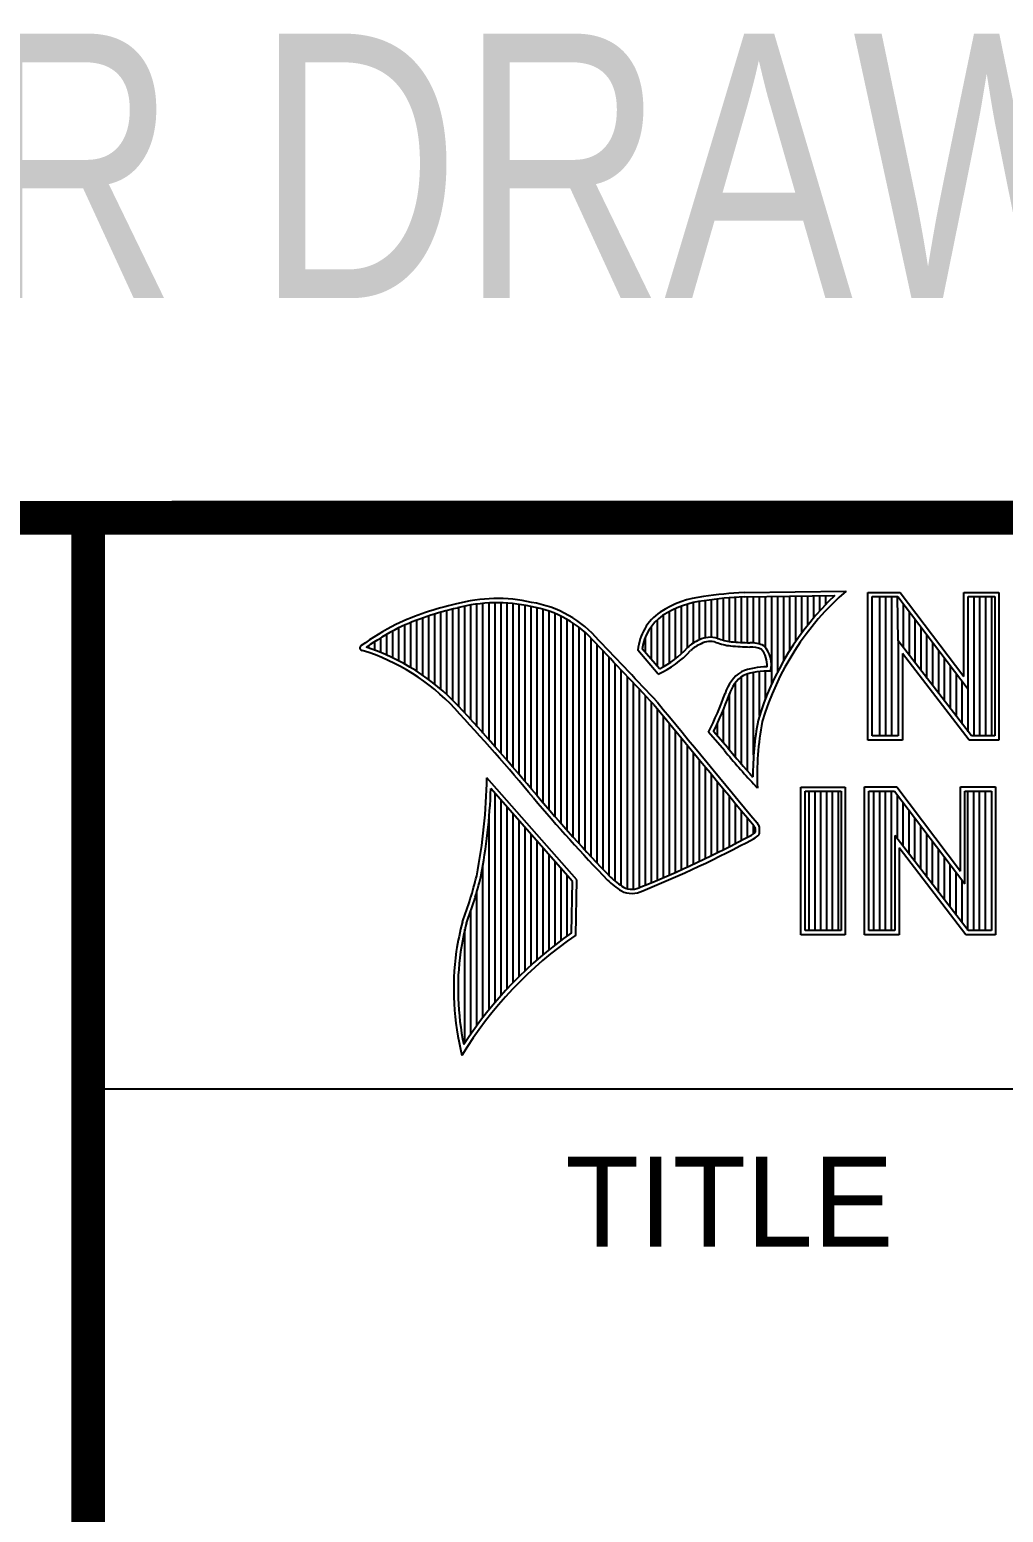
# Model space of a CAD drawing. Header units: inches. Extents: x 0.2 to 16.8, y 0.1 to 10.8.
# Drawn here: x 13.031 to 13.606, y 1.383 to 2.259 of the extents above; entities that cross this region are included whole.
import ezdxf
from ezdxf.enums import TextEntityAlignment as Align

# ---------------------------------------------------------------- set-up
doc = ezdxf.new("R2010")
doc.units = ezdxf.units.IN
doc.header["$LTSCALE"] = 0.935
doc.header["$MEASUREMENT"] = 0
doc.layers.get('0').update_dxf_attribs({"linetype": 'CONTINUOUS'})
doc.styles.get("Standard").update_dxf_attribs({"font": 'txt', "width": 0.8})

msp = doc.modelspace()

# ---------------------------------------------------------------- linework, layer by layer
at = {"color": 2, "linetype": 'CONTINUOUS'}
for p, q in [((13.06524, 1.96953), (16.74504, 1.96953)), ((13.06524, 1.96953), (13.06524, 0.26053)), ((13.45293, 1.92614), (13.51325, 1.92706)), ((13.29154, 1.85098), (13.29154, 1.91881)), ((13.2951, 1.84706), (13.2951, 1.91935)), ((13.29865, 1.84311), (13.29865, 1.91976)), ((13.30221, 1.83913), (13.30221, 1.92002)), ((13.30576, 1.83512), (13.30576, 1.92013)), ((13.30932, 1.83108), (13.30932, 1.92011)), ((13.31287, 1.82701), (13.31287, 1.91995)), ((13.31643, 1.8229), (13.31643, 1.91964)), ((13.31998, 1.81877), (13.31998, 1.91919)), ((13.32353, 1.8146), (13.32353, 1.9186)), ((13.4195, 1.89369), (13.4195, 1.91934)), ((13.42306, 1.89637), (13.42306, 1.92027)), ((13.42661, 1.89822), (13.42661, 1.92095)), ((13.43017, 1.89946), (13.43017, 1.92144)), ((13.43372, 1.89972), (13.43372, 1.92195)), ((13.43727, 1.89906), (13.43727, 1.9224)), ((13.44083, 1.89795), (13.44083, 1.92278)), ((13.44438, 1.89725), (13.44438, 1.9231)), ((13.44794, 1.89688), (13.44794, 1.92337)), ((13.45149, 1.89664), (13.45149, 1.92357)), ((13.453, 1.92364), (13.50667, 1.92446)), ((13.45505, 1.8965), (13.45505, 1.92367)), ((13.4586, 1.89642), (13.4586, 1.92372)), ((13.46216, 1.89573), (13.46216, 1.92378)), ((13.46571, 1.8935), (13.46571, 1.92383)), ((13.46926, 1.87203), (13.46926, 1.92389)), ((13.47282, 1.87938), (13.47282, 1.92394)), ((13.47637, 1.88593), (13.47637, 1.92399)), ((13.47993, 1.89186), (13.47993, 1.92405)), ((13.48348, 1.89728), (13.48348, 1.9241)), ((13.48704, 1.90228), (13.48704, 1.92416)), ((13.49059, 1.90692), (13.49059, 1.92421)), ((13.49415, 1.91125), (13.49415, 1.92427)), ((13.4977, 1.9153), (13.4977, 1.92432)), ((13.50125, 1.9191), (13.50125, 1.92437)), ((13.52607, 1.92627), (13.54513, 1.92627)), ((13.52607, 1.83895), (13.52607, 1.92627)), ((13.5286, 1.92374), (13.54388, 1.92374)), ((13.5286, 1.84148), (13.5286, 1.92374)), ((13.53324, 1.84148), (13.53324, 1.92374)), ((13.53672, 1.84148), (13.53672, 1.92374)), ((13.5402, 1.84148), (13.5402, 1.92374)), ((13.54409, 1.89763), (13.54367, 1.92374)), ((13.54388, 1.92374), (13.58542, 1.86899)), ((13.54513, 1.92627), (13.58289, 1.87651)), ((13.54715, 1.89365), (13.54715, 1.91943)), ((13.58289, 1.92627), (13.60361, 1.92627)), ((13.58289, 1.87651), (13.58289, 1.92627)), ((13.58542, 1.92374), (13.60109, 1.92374)), ((13.58542, 1.86899), (13.58542, 1.92374)), ((13.58885, 1.84148), (13.58885, 1.92374)), ((13.59233, 1.84148), (13.59233, 1.92374)), ((13.5958, 1.84148), (13.5958, 1.92374)), ((13.59928, 1.84148), (13.59928, 1.92374)), ((13.60109, 1.92374), (13.60109, 1.84148)), ((13.60361, 1.92627), (13.60361, 1.83895)), ((13.25955, 1.87962), (13.25955, 1.90983)), ((13.26311, 1.87724), (13.26311, 1.91114)), ((13.26666, 1.87469), (13.26666, 1.91236)), ((13.27022, 1.87195), (13.27022, 1.9135)), ((13.27377, 1.86901), (13.27377, 1.91455)), ((13.27733, 1.86584), (13.27733, 1.91553)), ((13.28088, 1.86243), (13.28088, 1.91642)), ((13.28444, 1.85873), (13.28444, 1.91727)), ((13.28799, 1.85487), (13.28799, 1.91812)), ((13.32709, 1.8104), (13.32709, 1.91788)), ((13.33064, 1.80617), (13.33064, 1.91718)), ((13.3342, 1.80197), (13.3342, 1.91628)), ((13.33775, 1.79782), (13.33775, 1.91515)), ((13.34131, 1.79371), (13.34131, 1.91378)), ((13.34486, 1.78966), (13.34486, 1.91216)), ((13.34841, 1.78565), (13.34841, 1.91026)), ((13.40173, 1.8824), (13.40173, 1.91011)), ((13.40529, 1.88228), (13.40529, 1.91288)), ((13.40884, 1.88443), (13.40884, 1.91496)), ((13.41239, 1.88698), (13.41239, 1.91671)), ((13.41595, 1.89003), (13.41595, 1.91816)), ((13.55062, 1.88913), (13.55062, 1.91485)), ((13.5541, 1.88461), (13.5541, 1.91027)), ((13.24178, 1.88921), (13.24178, 1.90148)), ((13.24534, 1.88757), (13.24534, 1.90349)), ((13.24889, 1.8858), (13.24889, 1.90537)), ((13.25245, 1.88389), (13.25245, 1.90695)), ((13.256, 1.88183), (13.256, 1.90844)), ((13.35197, 1.78168), (13.35197, 1.90806)), ((13.35552, 1.77776), (13.35552, 1.90551)), ((13.35908, 1.77389), (13.35908, 1.90255)), ((13.39818, 1.88658), (13.39818, 1.90616)), ((13.55757, 1.8801), (13.55757, 1.90569)), ((13.56105, 1.87558), (13.56105, 1.90111)), ((13.23112, 1.89338), (13.23112, 1.89487)), ((13.23467, 1.89211), (13.23467, 1.89717)), ((13.23823, 1.89072), (13.23823, 1.89937)), ((13.36263, 1.77005), (13.36263, 1.89912)), ((13.36619, 1.76626), (13.36619, 1.89522)), ((13.40222, 1.87796), (13.39013, 1.89218)), ((13.40289, 1.88104), (13.39274, 1.89296)), ((13.39462, 1.89075), (13.39462, 1.89989)), ((13.58728, 1.84148), (13.54409, 1.89763)), ((13.54409, 1.89763), (13.54409, 1.84148)), ((13.56452, 1.87106), (13.56452, 1.89653)), ((13.36974, 1.76251), (13.36974, 1.89151)), ((13.3733, 1.75881), (13.3733, 1.88779)), ((13.37685, 1.75559), (13.37685, 1.88406)), ((13.58603, 1.83895), (13.54661, 1.89019)), ((13.54661, 1.89019), (13.54661, 1.83895)), ((13.568, 1.86654), (13.568, 1.89195)), ((13.57147, 1.86202), (13.57147, 1.88737)), ((13.3804, 1.75292), (13.3804, 1.88032)), ((13.38396, 1.75121), (13.38396, 1.87658)), ((13.45149, 1.82467), (13.45149, 1.8764)), ((13.45505, 1.82065), (13.45505, 1.87803)), ((13.4586, 1.83026), (13.4586, 1.87896)), ((13.46216, 1.85354), (13.46216, 1.87953)), ((13.46571, 1.8636), (13.46571, 1.87975)), ((13.57495, 1.85751), (13.57495, 1.88279)), ((13.57843, 1.85299), (13.57843, 1.8782)), ((13.38751, 1.75092), (13.38751, 1.87282)), ((13.39107, 1.7518), (13.39107, 1.86907)), ((13.44438, 1.83308), (13.44438, 1.86652)), ((13.44794, 1.82881), (13.44794, 1.87298)), ((13.5819, 1.84847), (13.5819, 1.87362)), ((13.58538, 1.84395), (13.58542, 1.86899)), ((13.39462, 1.75332), (13.39462, 1.8653)), ((13.39818, 1.75478), (13.39818, 1.86153)), ((13.40173, 1.75627), (13.40173, 1.85744)), ((13.44083, 1.83724), (13.44083, 1.85725)), ((13.40529, 1.75779), (13.40529, 1.85313)), ((13.40884, 1.75933), (13.40884, 1.84883)), ((13.43727, 1.84132), (13.43727, 1.84907)), ((13.41239, 1.76089), (13.41239, 1.84452)), ((13.41595, 1.76248), (13.41595, 1.84021)), ((13.44136, 1.83283), (13.43192, 1.84365)), ((13.44327, 1.83444), (13.4349, 1.84404)), ((13.54409, 1.84148), (13.5286, 1.84148)), ((13.60109, 1.84148), (13.58728, 1.84148)), ((13.4195, 1.76409), (13.4195, 1.83591)), ((13.42306, 1.76573), (13.42306, 1.83161)), ((13.54661, 1.83895), (13.52607, 1.83895)), ((13.60361, 1.83895), (13.58603, 1.83895)), ((13.42661, 1.76739), (13.42661, 1.8273)), ((13.43017, 1.76908), (13.43017, 1.823)), ((13.35405, 1.75643), (13.30096, 1.81676)), ((13.43372, 1.7708), (13.43372, 1.8187)), ((13.43727, 1.77254), (13.43727, 1.8144)), ((13.35153, 1.7555), (13.30329, 1.81033)), ((13.30576, 1.68403), (13.30576, 1.80752)), ((13.44083, 1.77431), (13.44083, 1.8101)), ((13.44438, 1.77611), (13.44438, 1.8058)), ((13.46086, 1.81059), (13.45857, 1.8131)), ((13.48648, 1.81126), (13.51278, 1.81126)), ((13.48648, 1.72404), (13.48648, 1.81126)), ((13.48901, 1.80873), (13.51025, 1.80873)), ((13.48901, 1.72656), (13.48901, 1.80873)), ((13.49139, 1.72656), (13.49139, 1.80873)), ((13.49487, 1.72656), (13.49487, 1.80873)), ((13.49835, 1.72656), (13.49835, 1.80873)), ((13.50182, 1.72656), (13.50182, 1.80873)), ((13.5053, 1.72656), (13.5053, 1.80873)), ((13.50877, 1.72656), (13.50877, 1.80873)), ((13.51025, 1.80873), (13.51025, 1.72656)), ((13.51278, 1.81126), (13.51278, 1.72404)), ((13.52409, 1.81135), (13.54315, 1.81135)), ((13.52409, 1.72404), (13.52409, 1.81135)), ((13.52662, 1.80882), (13.5419, 1.80882)), ((13.52662, 1.72656), (13.52662, 1.80882)), ((13.52962, 1.72656), (13.52962, 1.80882)), ((13.5331, 1.72656), (13.5331, 1.80882)), ((13.53658, 1.72656), (13.53658, 1.80882)), ((13.54005, 1.72656), (13.54005, 1.80882)), ((13.5419, 1.80882), (13.58343, 1.75408)), ((13.54315, 1.81135), (13.58091, 1.76159)), ((13.54353, 1.78086), (13.54353, 1.80667)), ((13.58091, 1.81135), (13.60163, 1.81135)), ((13.58091, 1.76159), (13.58091, 1.81135)), ((13.58343, 1.80882), (13.59911, 1.80882)), ((13.58343, 1.75408), (13.58343, 1.80882)), ((13.58523, 1.72656), (13.58523, 1.80882)), ((13.58871, 1.72656), (13.58871, 1.80882)), ((13.59218, 1.72656), (13.59218, 1.80882)), ((13.59566, 1.72656), (13.59566, 1.80882)), ((13.59911, 1.80882), (13.59911, 1.72656)), ((13.60163, 1.81135), (13.60163, 1.72404)), ((13.30932, 1.68812), (13.30932, 1.80348)), ((13.31287, 1.69203), (13.31287, 1.79944)), ((13.44794, 1.77793), (13.44794, 1.8015)), ((13.45149, 1.77978), (13.45149, 1.7972)), ((13.547, 1.77634), (13.547, 1.80209)), ((13.55048, 1.77182), (13.55048, 1.79751)), ((13.30221, 1.67974), (13.30221, 1.79289)), ((13.31643, 1.69577), (13.31643, 1.7954)), ((13.31998, 1.69935), (13.31998, 1.79136)), ((13.32353, 1.70279), (13.32353, 1.78732)), ((13.45505, 1.78166), (13.45505, 1.7929)), ((13.4586, 1.78369), (13.4586, 1.7886)), ((13.55395, 1.76731), (13.55395, 1.79293)), ((13.55743, 1.76279), (13.55743, 1.78835)), ((13.32709, 1.70609), (13.32709, 1.78328)), ((13.33064, 1.70926), (13.33064, 1.77924)), ((13.5853, 1.72656), (13.5421, 1.78271)), ((13.5421, 1.78271), (13.5421, 1.72656)), ((13.5609, 1.75827), (13.5609, 1.78377)), ((13.56438, 1.75375), (13.56438, 1.77919)), ((13.3342, 1.7123), (13.3342, 1.77521)), ((13.33775, 1.71523), (13.33775, 1.77117)), ((13.58405, 1.72404), (13.54463, 1.77528)), ((13.54463, 1.77528), (13.54463, 1.72404)), ((13.56785, 1.74924), (13.56785, 1.77461)), ((13.57133, 1.74472), (13.57133, 1.77003)), ((13.29865, 1.67524), (13.29865, 1.76538)), ((13.34131, 1.71804), (13.34131, 1.76713)), ((13.34486, 1.72075), (13.34486, 1.76309)), ((13.57481, 1.7402), (13.57481, 1.76545)), ((13.57828, 1.73568), (13.57828, 1.76087)), ((13.34841, 1.72336), (13.34841, 1.75905)), ((13.35097, 1.72517), (13.35153, 1.7555)), ((13.35345, 1.72385), (13.35405, 1.75643)), ((13.58176, 1.73117), (13.58176, 1.75628)), ((13.2951, 1.67051), (13.2951, 1.7497)), ((13.29154, 1.66553), (13.29154, 1.73835)), ((13.28799, 1.66026), (13.28799, 1.7273)), ((13.51025, 1.72656), (13.48901, 1.72656)), ((13.5421, 1.72656), (13.52662, 1.72656)), ((13.59911, 1.72656), (13.5853, 1.72656)), ((13.51278, 1.72404), (13.48648, 1.72404)), ((13.54463, 1.72404), (13.52409, 1.72404)), ((13.60163, 1.72404), (13.58405, 1.72404)), ((13.06532, 1.63288), (16.75003, 1.63288))]:
    msp.add_line(p, q, dxfattribs=at)
at = {"color": 7, "linetype": 'CONTINUOUS', "const_width": 0.02}
for points in [[(11.47181, 1.97017), (16.75, 1.97072)], [(13.06532, 1.97072), (13.06532, 0.25859)]]:
    msp.add_lwpolyline(points, dxfattribs=at)
at = {"color": 2, "linetype": 'CONTINUOUS'}
for centre, radius, start, end in [((13.6217, 1.80282), 0.16492, 131.11944, 163.41344), ((13.32159, 1.74678), 0.17696, 102.61616, 114.85138), ((13.30696, 1.83024), 0.0924, 77.28123, 105.0674), ((13.30696, 1.83024), 0.0899, 77.23252, 105.10138), ((13.31672, 1.85517), 0.06605, 40.23363, 80.77381), ((13.43544, 1.8654), 0.05875, 96.30074, 123.16833), ((13.43544, 1.8654), 0.05625, 96.24482, 123.12649), ((13.46164, 1.71381), 0.2125, 92.34774, 98.83694), ((13.46164, 1.71381), 0.21, 92.35648, 98.85215), ((13.6217, 1.80282), 0.16742, 133.40156, 163.45729), ((13.32159, 1.74678), 0.17445, 102.59854, 114.8293), ((13.31672, 1.85517), 0.06355, 40.16477, 80.84234), ((13.42128, 1.88893), 0.03132, 125.03263, 174.04731), ((13.42128, 1.88893), 0.02882, 125.11271, 171.95579), ((13.34469, 1.72355), 0.20804, 117.93456, 124.56901), ((13.34469, 1.72355), 0.20554, 117.95333, 124.03672), ((13.22745, 1.89354), 0.00155, 121.35241, 265.80295), ((13.1892, 1.77053), 0.12981, 43.16665, 71.84991), ((9.40027, -1.90184), 5.49056, 43.24659, 43.76754), ((9.40027, -1.90184), 5.49306, 43.24574, 43.76673), ((13.37956, 1.92888), 0.05323, 295.99548, 318.5906), ((13.43621, 1.87527), 0.02486, 112.91918, 132.2696), ((13.43621, 1.87527), 0.02236, 112.6635, 131.92934), ((13.43297, 1.88573), 0.01401, 72.6167, 117.38928), ((13.43297, 1.88573), 0.01151, 72.93864, 117.86399), ((13.4494, 1.93175), 0.03737, 249.55533, 263.16741), ((13.4494, 1.93175), 0.03487, 249.44206, 263.13397), ((13.45847, 2.02567), 0.13171, 264.112, 269.10191), ((13.45847, 2.02567), 0.12921, 264.12125, 269.07042), ((13.45706, 1.87884), 0.01764, 64.46566, 92.25069), ((13.45706, 1.87884), 0.01514, 66.31988, 92.50203), ((13.45226, 1.88343), 0.01431, 355.29927, 40.45), ((13.45226, 1.88343), 0.01681, 347.11859, 42.40459), ((13.1892, 1.77053), 0.12731, 43.16665, 72.57035), ((13.37956, 1.92888), 0.05573, 293.99221, 318.44329), ((13.46381, 1.86004), 0.02298, 122.696, 163.50087), ((13.46381, 1.86004), 0.02048, 123.35042, 163.71723), ((13.46628, 1.84233), 0.03993, 89.6555, 111.87276), ((13.46628, 1.84233), 0.03743, 86.37714, 111.50552), ((13.22645, 1.94562), 0.22937, 333.60713, 339.84173), ((13.22645, 1.94562), 0.23187, 334.02045, 339.86208), ((12.2454, 0.89881), 1.41208, 39.91497, 42.76606), ((12.24514, 0.89858), 1.41493, 39.91549, 42.76646), ((65.65147, 44.96661), 67.738, 219.521915, 219.600266), ((65.65147, 44.96661), 67.7355, 219.521847, 219.600368), ((13.63048, 1.81832), 0.17229, 169.23802, 180.37507), ((13.63048, 1.81832), 0.16979, 169.28062, 182.60745), ((13.73386, 2.07061), 0.37696, 219.10944, 223.08928), ((13.73386, 2.07061), 0.37446, 219.10281, 222.59283), ((12.96474, 1.82251), 0.33627, 349.08552, 359.02075), ((12.96474, 1.82251), 0.33877, 349.0755, 357.93971), ((14.0519, 2.41283), 0.94497, 220.0426, 224.01185), ((14.0519, 2.41283), 0.94247, 220.04277, 224.00772), ((13.44621, 1.78019), 0.01498, 26.36685, 33.89706), ((13.44621, 1.78019), 0.01748, 24.6833, 34.32084), ((13.44509, 1.78607), 0.01707, 350.48075, 4.78094), ((13.14464, 2.36485), 0.66065, 291.98682, 298.2489), ((13.14464, 2.36485), 0.66315, 291.99886, 298.25072), ((13.45093, 1.79431), 0.0131, 299.25537, 311.26656), ((13.45093, 1.79431), 0.0156, 299.17127, 314.80636), ((13.44509, 1.78607), 0.01457, 353.68959, 3.05291), ((13.07775, 1.81151), 0.22347, 339.0707, 346.3663), ((13.07775, 1.81151), 0.22597, 339.10894, 346.38136), ((13.41341, 1.8005), 0.06041, 227.09351, 236.92146), ((13.41341, 1.8005), 0.05791, 227.15939, 236.78824), ((13.38665, 1.762), 0.01111, 243.48954, 298.69918), ((13.38665, 1.762), 0.01361, 242.84885, 298.05148), ((13.49561, 1.6793), 0.2156, 165.93567, 170.68559), ((13.49561, 1.6793), 0.2131, 165.97576, 170.67578), ((13.48781, 1.52939), 0.23636, 124.64296, 148.55647), ((13.48781, 1.52939), 0.23886, 124.95107, 147.09813), ((13.44694, 1.69217), 0.16556, 172.35618, 193.79577), ((13.44694, 1.69217), 0.16306, 172.36898, 191.68679)]:
    msp.add_arc(centre, radius, start, end, dxfattribs=at)

# ---------------------------------------------------------------- texts
at = {"color": 7, "linetype": 'CONTINUOUS', "width": 0.8}
msp.add_text('CUSTOMER DRAWING', height=0.15625, dxfattribs=at).set_placement((13.06681, 2.10012), align=Align.CENTER)
at = {"color": 2, "linetype": 'CONTINUOUS'}
msp.add_text('TITLE', height=0.053254, dxfattribs=at).set_placement((13.34735, 1.5397))

doc.saveas('drawing.dxf')
